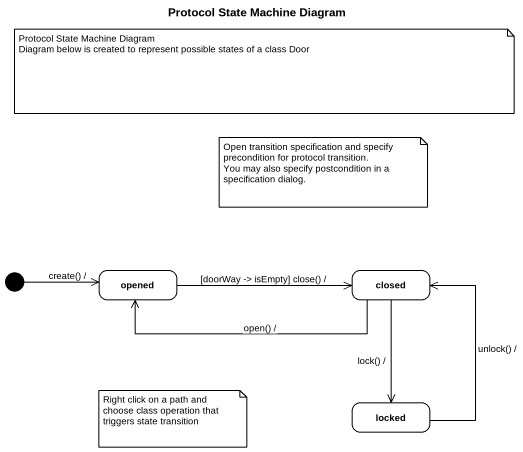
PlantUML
@startuml
title Protocol State Machine Diagram
hide empty description
state opened
state closed
state locked
[*] -right-> opened : create() /
opened -right-> closed : [doorWay -> isEmpty] close() /
closed -left-> opened : open() /
closed --> locked : lock() /
locked -up-> closed : unlock() /
note as N1
  Protocol State Machine Diagram
  Diagram below is created to represent possible states of a class Door
end note
note as N2
  Open transition specification and specify precondition for protocol transition.
  You may also specify postcondition in a specification dialog.
end note
note as N3
  Right click on a path and choose class operation that triggers state transition
end note
@enduml
